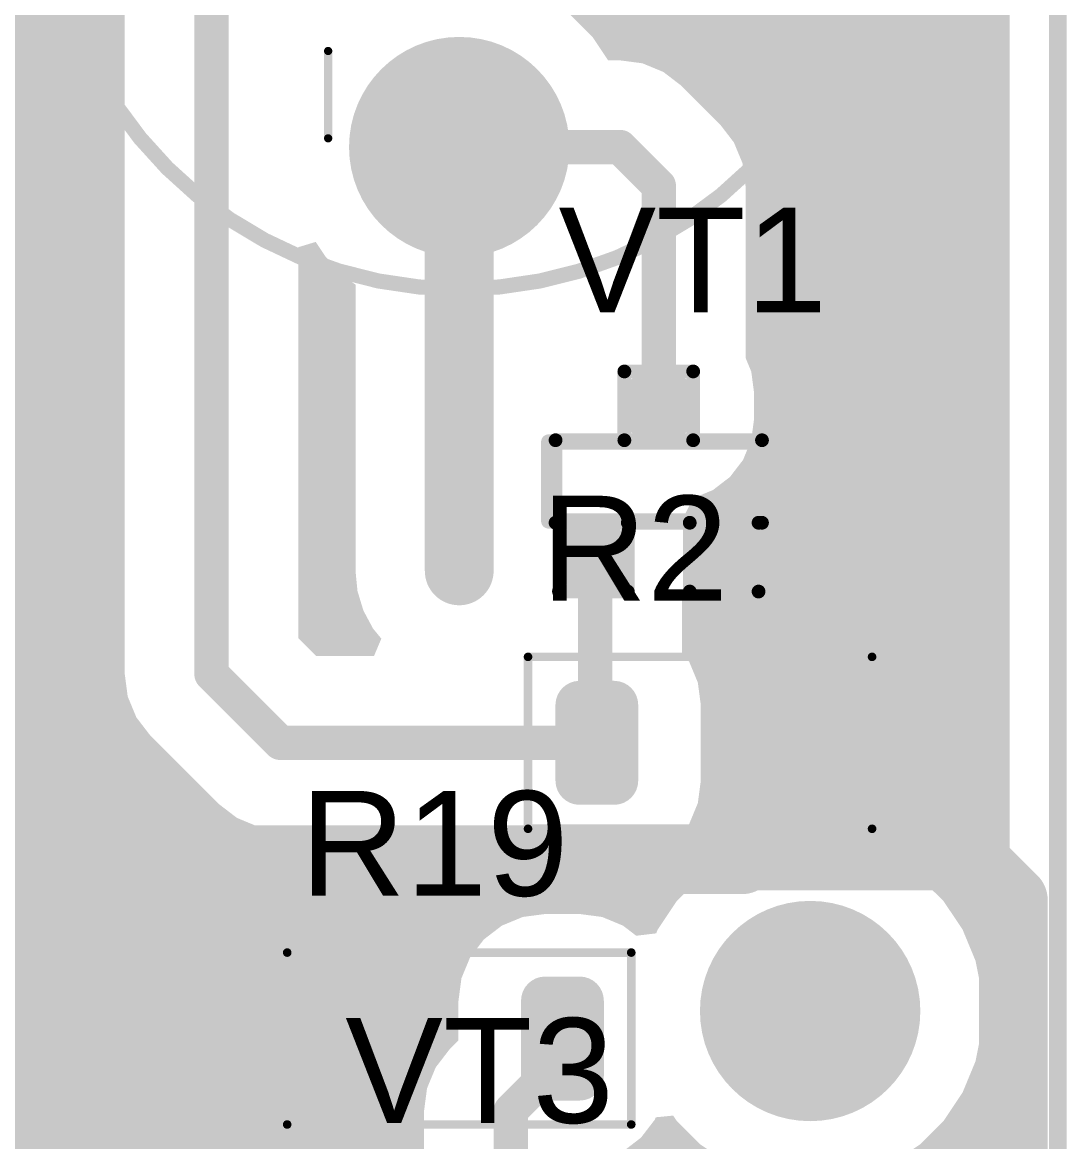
# Model space of a CAD drawing. Header units: inches. Extents: x 82 to 121, y 21 to 151.
# Drawn here: x 106.05 to 121.23, y 120.3 to 136.58 of the extents above; entities that cross this region are included whole.
import ezdxf

# ---------------------------------------------------------------- set-up
doc = ezdxf.new("R2010")
doc.units = ezdxf.units.IN
for name, color, linetype in [('Bottom Layer', 5, 'Continuous'), ('Bottom Overlay', 54, 'Continuous'), ('Bottom Solder', 6, 'Continuous'), ('Mechanical 1', 6, 'Continuous'), ('Mechanical 13', 56, 'Continuous'), ('Mechanical 15', 56, 'Continuous'), ('Multi-Layer', 9, 'Continuous'), ('Pad Holes', 156, 'Continuous'), ('Top Layer', 1, 'Continuous'), ('Top Overlay', 2, 'Continuous'), ('Top Paste', 8, 'Continuous'), ('Top Solder', 216, 'Continuous')]:
    doc.layers.add(name, color=color, linetype=linetype)
doc.styles.add('Arial', font='', dxfattribs={"height": 0.2})
doc.styles.get('Arial').set_extended_font_data('Arial')

# ---------------------------------------------------------------- blocks, each defined once
blk = doc.blocks.new('R1206_8')
at = {"layer": 'Top Layer'}
h = blk.add_hatch(color=1, dxfattribs=at)
edge = h.paths.add_edge_path()
edge.add_arc((-1.75000031, 0.55000017), 0.2499995, 90, 180)
edge.add_line((-1.99999981, 0.55000017), (-1.99999981, -0.55000017))
edge.add_arc((-1.75000031, -0.55000017), 0.2499995, 180, 270)
edge.add_line((-1.75000031, -0.7999996699999999), (-1.24999877, -0.7999996699999999))
edge.add_arc((-1.24999877, -0.55000017), 0.2499995, 270, 360)
edge.add_line((-0.9999992699999999, -0.55000017), (-0.9999992699999999, 0.55000017))
edge.add_arc((-1.24999877, 0.55000017), 0.2499995, 0, 90)
edge.add_line((-1.24999877, 0.7999996699999999), (-1.75000031, 0.7999996699999999))
h = blk.add_hatch(color=1, dxfattribs=at)
edge = h.paths.add_edge_path()
edge.add_arc((1.24999877, 0.55000017), 0.2499995, 90, 180)
edge.add_line((0.9999992699999999, 0.55000017), (0.9999992699999999, -0.55000017))
edge.add_arc((1.24999877, -0.55000017), 0.2499995, 180, 270)
edge.add_line((1.24999877, -0.7999996699999999), (1.75000031, -0.7999996699999999))
edge.add_arc((1.75000031, -0.55000017), 0.2499995, 270, 360)
edge.add_line((1.99999981, -0.55000017), (1.99999981, 0.55000017))
edge.add_arc((1.75000031, 0.55000017), 0.2499995, 0, 90)
edge.add_line((1.75000031, 0.7999996699999999), (1.24999877, 0.7999996699999999))
at = {"layer": 'Top Paste'}
h = blk.add_hatch(color=8, dxfattribs=at)
edge = h.paths.add_edge_path()
edge.add_arc((-1.75000031, 0.55000017), 0.2499995, 90, 180)
edge.add_line((-1.99999981, 0.55000017), (-1.99999981, -0.55000017))
edge.add_arc((-1.75000031, -0.55000017), 0.2499995, 180, 270)
edge.add_line((-1.75000031, -0.7999996699999999), (-1.24999877, -0.7999996699999999))
edge.add_arc((-1.24999877, -0.55000017), 0.2499995, 270, 360)
edge.add_line((-0.9999992699999999, -0.55000017), (-0.9999992699999999, 0.55000017))
edge.add_arc((-1.24999877, 0.55000017), 0.2499995, 0, 90)
edge.add_line((-1.24999877, 0.7999996699999999), (-1.75000031, 0.7999996699999999))
h = blk.add_hatch(color=8, dxfattribs=at)
edge = h.paths.add_edge_path()
edge.add_arc((1.24999877, 0.55000017), 0.2499995, 90, 180)
edge.add_line((0.9999992699999999, 0.55000017), (0.9999992699999999, -0.55000017))
edge.add_arc((1.24999877, -0.55000017), 0.2499995, 180, 270)
edge.add_line((1.24999877, -0.7999996699999999), (1.75000031, -0.7999996699999999))
edge.add_arc((1.75000031, -0.55000017), 0.2499995, 270, 360)
edge.add_line((1.99999981, -0.55000017), (1.99999981, 0.55000017))
edge.add_arc((1.75000031, 0.55000017), 0.2499995, 0, 90)
edge.add_line((1.75000031, 0.7999996699999999), (1.24999877, 0.7999996699999999))
at = {"layer": 'Top Solder'}
h = blk.add_hatch(color=216, dxfattribs=at)
edge = h.paths.add_edge_path()
edge.add_arc((-1.75000031, 0.5500001699999999), 0.3515995000000001, 90, 180)
edge.add_line((-2.10159981, 0.55000017), (-2.10159981, -0.5500001699999998))
edge.add_arc((-1.75000031, -0.5500001699999999), 0.3515995000000001, 180, 270)
edge.add_line((-1.75000031, -0.90159967), (-1.24999877, -0.90159967))
edge.add_arc((-1.24999877, -0.5500001699999999), 0.3515995000000001, 270, 360)
edge.add_line((-0.89839927, -0.55000017), (-0.89839927, 0.55000017))
edge.add_arc((-1.24999877, 0.5500001699999999), 0.3515995000000001, 1.809191811401049e-14, 90.00000000000001)
edge.add_line((-1.24999877, 0.90159967), (-1.75000031, 0.90159967))
h = blk.add_hatch(color=216, dxfattribs=at)
edge = h.paths.add_edge_path()
edge.add_arc((1.24999877, 0.5500001699999999), 0.3515995000000001, 90, 180)
edge.add_line((0.89839927, 0.55000017), (0.89839927, -0.5500001699999998))
edge.add_arc((1.24999877, -0.5500001699999999), 0.3515995000000001, 180, 270)
edge.add_line((1.24999877, -0.90159967), (1.75000031, -0.90159967))
edge.add_arc((1.75000031, -0.5500001699999999), 0.3515995000000001, 270, 360)
edge.add_line((2.10159981, -0.55000017), (2.10159981, 0.55000017))
edge.add_arc((1.75000031, 0.5500001699999999), 0.3515995000000001, 1.809191811401049e-14, 90.00000000000001)
edge.add_line((1.75000031, 0.90159967), (1.24999877, 0.90159967))
at = {"layer": 'Top Overlay'}
for points in [[(-2.50000008, 1.25000004, 0.12500102, 0.12500102, 0), (-2.50000008, -1.25000004, 0.12500102, 0.12500102, 0)], [(2.50000008, 1.25000004, 0.12500102, 0.12500102, 0), (-2.50000008, 1.25000004, 0.12500102, 0.12500102, 0)], [(2.50000008, 1.25000004, 0.12500102, 0.12500102, 0), (2.50000008, -1.25000004, 0.12500102, 0.12500102, 0)], [(2.50000008, -1.25000004, 0.12500102, 0.12500102, 0), (-2.50000008, -1.25000004, 0.12500102, 0.12500102, 0)]]:
    blk.add_lwpolyline(points, format="xyseb", dxfattribs=at)
for points in [[(-2.5312497, 1.25000004, 0.06249923999999999, 0.06249923999999999, 1), (-2.46875046, 1.25000004, 0.06249923999999999, 0.06249923999999999, 1)], [(-2.5312497, 1.25000004, 0.06249923999999999, 0.06249923999999999, 1), (-2.46875046, 1.25000004, 0.06249923999999999, 0.06249923999999999, 1)], [(2.46875046, 1.25000004, 0.06249923999999999, 0.06249923999999999, 1), (2.5312497, 1.25000004, 0.06249923999999999, 0.06249923999999999, 1)], [(2.46875046, 1.25000004, 0.06249923999999999, 0.06249923999999999, 1), (2.5312497, 1.25000004, 0.06249923999999999, 0.06249923999999999, 1)], [(-2.5312497, -1.25000004, 0.06249923999999999, 0.06249923999999999, 1), (-2.46875046, -1.25000004, 0.06249923999999999, 0.06249923999999999, 1)], [(-2.5312497, -1.25000004, 0.06249923999999999, 0.06249923999999999, 1), (-2.46875046, -1.25000004, 0.06249923999999999, 0.06249923999999999, 1)], [(2.46875046, -1.25000004, 0.06249923999999999, 0.06249923999999999, 1), (2.5312497, -1.25000004, 0.06249923999999999, 0.06249923999999999, 1)], [(2.46875046, -1.25000004, 0.06249923999999999, 0.06249923999999999, 1), (2.5312497, -1.25000004, 0.06249923999999999, 0.06249923999999999, 1)]]:
    blk.add_lwpolyline(points, format="xyseb", close=True, dxfattribs=at)
blk = doc.blocks.new('B______TMB12AXX_B_19')
at = {"layer": 'Bottom Layer'}
h = blk.add_hatch(color=5, dxfattribs=at)
edge = h.paths.add_edge_path()
edge.add_arc((-4.064, 0), 1.49999954, 0, 360)
h = blk.add_hatch(color=5, dxfattribs=at)
edge = h.paths.add_edge_path()
edge.add_arc((3.937, 0), 1.49999954, 0, 360)
at = {"layer": 'Bottom Solder'}
h = blk.add_hatch(color=6, dxfattribs=at)
edge = h.paths.add_edge_path()
edge.add_arc((-4.064, 0), 1.60159954, 0, 360)
h = blk.add_hatch(color=6, dxfattribs=at)
edge = h.paths.add_edge_path()
edge.add_arc((3.937, 0), 1.60159954, 0, 360)
at = {"layer": 'Multi-Layer'}
h = blk.add_hatch(color=9, dxfattribs=at)
edge = h.paths.add_edge_path()
edge.add_arc((-4.064, 0), 1.49999954, 0, 360)
h = blk.add_hatch(color=9, dxfattribs=at)
edge = h.paths.add_edge_path()
edge.add_arc((3.937, 0), 1.49999954, 0, 360)
at = {"layer": 'Pad Holes'}
h = blk.add_hatch(color=7, dxfattribs=at)
edge = h.paths.add_edge_path()
edge.add_arc((-4.064, 0), 0.3999992, 0, 360)
h = blk.add_hatch(color=7, dxfattribs=at)
edge = h.paths.add_edge_path()
edge.add_arc((3.937, 0), 0.3999992, 0, 360)
at = {"layer": 'Top Layer'}
h = blk.add_hatch(color=1, dxfattribs=at)
edge = h.paths.add_edge_path()
edge.add_arc((-4.064, 0), 1.49999954, 0, 360)
h = blk.add_hatch(color=1, dxfattribs=at)
edge = h.paths.add_edge_path()
edge.add_arc((3.937, 0), 1.49999954, 0, 360)
at = {"layer": 'Top Solder'}
h = blk.add_hatch(color=216, dxfattribs=at)
edge = h.paths.add_edge_path()
edge.add_arc((-4.064, 0), 1.60159954, 0, 360)
h = blk.add_hatch(color=216, dxfattribs=at)
edge = h.paths.add_edge_path()
edge.add_arc((3.937, 0), 1.60159954, 0, 360)
at = {"layer": 'Bottom Overlay'}
for points in [[(6.000000699999999, 0, 0.21999956, 0.21999956, 1), (-6.000000699999999, 0, 0.21999956, 0.21999956, 1)], [(-6.05499932, 0, 0.10999978, 0.10999978, 1), (-5.945002079999999, 0, 0.10999978, 0.10999978, 1)], [(5.945002079999999, 0, 0.10999978, 0.10999978, 1), (6.05499932, 0, 0.10999978, 0.10999978, 1)], [(-3.20499994, -1.27, 0.05999988, 0.05999988, 1), (-3.14500006, -1.27, 0.05999988, 0.05999988, 1)], [(-3.83999994, -1.905, 0.05999988, 0.05999988, 1), (-3.78000006, -1.905, 0.05999988, 0.05999988, 1)], [(-2.56999994, -1.905, 0.05999988, 0.05999988, 1), (-2.51000006, -1.905, 0.05999988, 0.05999988, 1)], [(2.51000006, -1.905, 0.05999988, 0.05999988, 1), (2.56999994, -1.905, 0.05999988, 0.05999988, 1)], [(3.78000006, -1.905, 0.05999988, 0.05999988, 1), (3.83999994, -1.905, 0.05999988, 0.05999988, 1)], [(-3.20499994, -2.54, 0.05999988, 0.05999988, 1), (-3.14500006, -2.54, 0.05999988, 0.05999988, 1)]]:
    blk.add_lwpolyline(points, format="xyseb", close=True, dxfattribs=at)
for points in [[(-3.175, -2.54, 0.11999976, 0.11999976, 0), (-3.175, -1.27, 0.11999976, 0.11999976, 0)], [(-2.54, -1.905, 0.11999976, 0.11999976, 0), (-3.81, -1.905, 0.11999976, 0.11999976, 0)], [(3.81, -1.905, 0.11999976, 0.11999976, 0), (2.54, -1.905, 0.11999976, 0.11999976, 0)]]:
    blk.add_lwpolyline(points, format="xyseb", dxfattribs=at)
blk = doc.blocks.new('SOT_23_23')
at = {"layer": 'Top Layer'}
h = blk.add_hatch(color=1, dxfattribs=at)
edge = h.paths.add_edge_path()
edge.add_arc((-0.18750026, 0.9125000799999999), 0.1875002599999999, 180, 270)
edge.add_line((-0.18750026, 0.72499982), (0.18750026, 0.72499982))
edge.add_arc((0.18750026, 0.9125000799999999), 0.18750026, 270, 360)
edge.add_line((0.37500052, 0.9125000799999999), (0.37500052, 1.2875006))
edge.add_arc((0.18750026, 1.2875006), 0.1875002599999999, 0, 90)
edge.add_line((0.18750026, 1.47500086), (-0.1875002599999999, 1.47500086))
edge.add_arc((-0.18750026, 1.2875006), 0.18750026, 89.99999999999999, 180)
edge.add_line((-0.37500052, 1.2875006), (-0.37500052, 0.9125000799999999))
h = blk.add_hatch(color=1, dxfattribs=at)
edge = h.paths.add_edge_path()
edge.add_arc((-1.1375009, -1.2875006), 0.1875002599999999, 180, 270)
edge.add_line((-1.1375009, -1.47500086), (-0.76250038, -1.47500086))
edge.add_arc((-0.76250038, -1.2875006), 0.1875002599999999, 270, 360)
edge.add_line((-0.57500012, -1.2875006), (-0.57500012, -0.9125000799999999))
edge.add_arc((-0.76250038, -0.9125000799999999), 0.1875002599999999, 0, 90)
edge.add_line((-0.76250038, -0.72499982), (-1.1375009, -0.72499982))
edge.add_arc((-1.1375009, -0.9125000799999999), 0.1875002599999999, 90, 180)
edge.add_line((-1.32500116, -0.9125000799999999), (-1.32500116, -1.2875006))
h = blk.add_hatch(color=1, dxfattribs=at)
edge = h.paths.add_edge_path()
edge.add_arc((0.76250038, -1.2875006), 0.1875002599999999, 180, 270)
edge.add_line((0.76250038, -1.47500086), (1.1375009, -1.47500086))
edge.add_arc((1.1375009, -1.2875006), 0.1875002599999999, 270, 360)
edge.add_line((1.32500116, -1.2875006), (1.32500116, -0.9125000799999999))
edge.add_arc((1.1375009, -0.9125000799999999), 0.1875002599999999, 0, 90)
edge.add_line((1.1375009, -0.72499982), (0.76250038, -0.72499982))
edge.add_arc((0.76250038, -0.9125000799999999), 0.1875002599999999, 90, 180)
edge.add_line((0.57500012, -0.9125000799999999), (0.57500012, -1.2875006))
at = {"layer": 'Top Paste'}
h = blk.add_hatch(color=8, dxfattribs=at)
edge = h.paths.add_edge_path()
edge.add_arc((-0.18750026, 0.9125000799999999), 0.1875002599999999, 180, 270)
edge.add_line((-0.18750026, 0.72499982), (0.18750026, 0.72499982))
edge.add_arc((0.18750026, 0.9125000799999999), 0.18750026, 270, 360)
edge.add_line((0.37500052, 0.9125000799999999), (0.37500052, 1.2875006))
edge.add_arc((0.18750026, 1.2875006), 0.1875002599999999, 0, 90)
edge.add_line((0.18750026, 1.47500086), (-0.1875002599999999, 1.47500086))
edge.add_arc((-0.18750026, 1.2875006), 0.18750026, 89.99999999999999, 180)
edge.add_line((-0.37500052, 1.2875006), (-0.37500052, 0.9125000799999999))
h = blk.add_hatch(color=8, dxfattribs=at)
edge = h.paths.add_edge_path()
edge.add_arc((-1.1375009, -1.2875006), 0.1875002599999999, 180, 270)
edge.add_line((-1.1375009, -1.47500086), (-0.76250038, -1.47500086))
edge.add_arc((-0.76250038, -1.2875006), 0.1875002599999999, 270, 360)
edge.add_line((-0.57500012, -1.2875006), (-0.57500012, -0.9125000799999999))
edge.add_arc((-0.76250038, -0.9125000799999999), 0.1875002599999999, 0, 90)
edge.add_line((-0.76250038, -0.72499982), (-1.1375009, -0.72499982))
edge.add_arc((-1.1375009, -0.9125000799999999), 0.1875002599999999, 90, 180)
edge.add_line((-1.32500116, -0.9125000799999999), (-1.32500116, -1.2875006))
h = blk.add_hatch(color=8, dxfattribs=at)
edge = h.paths.add_edge_path()
edge.add_arc((0.76250038, -1.2875006), 0.1875002599999999, 180, 270)
edge.add_line((0.76250038, -1.47500086), (1.1375009, -1.47500086))
edge.add_arc((1.1375009, -1.2875006), 0.1875002599999999, 270, 360)
edge.add_line((1.32500116, -1.2875006), (1.32500116, -0.9125000799999999))
edge.add_arc((1.1375009, -0.9125000799999999), 0.1875002599999999, 0, 90)
edge.add_line((1.1375009, -0.72499982), (0.76250038, -0.72499982))
edge.add_arc((0.76250038, -0.9125000799999999), 0.1875002599999999, 90, 180)
edge.add_line((0.57500012, -0.9125000799999999), (0.57500012, -1.2875006))
at = {"layer": 'Top Solder'}
h = blk.add_hatch(color=216, dxfattribs=at)
edge = h.paths.add_edge_path()
edge.add_arc((-0.1875002599999999, 0.9125000799999999), 0.2891002600000001, 180, 270)
edge.add_line((-0.18750026, 0.6233998199999999), (0.1875002599999998, 0.6233998199999999))
edge.add_arc((0.1875002599999999, 0.9125000799999999), 0.2891002600000001, 270, 360)
edge.add_line((0.47660052, 0.9125000799999999), (0.47660052, 1.2875006))
edge.add_arc((0.1875002599999999, 1.2875006), 0.2891002600000001, 0, 90)
edge.add_line((0.18750026, 1.57660086), (-0.18750026, 1.57660086))
edge.add_arc((-0.1875002599999999, 1.2875006), 0.2891002600000001, 90.00000000000001, 180)
edge.add_line((-0.47660052, 1.2875006), (-0.47660052, 0.9125000799999999))
h = blk.add_hatch(color=216, dxfattribs=at)
edge = h.paths.add_edge_path()
edge.add_arc((-1.1375009, -1.2875006), 0.2891002600000001, 180, 270)
edge.add_line((-1.1375009, -1.57660086), (-0.76250038, -1.57660086))
edge.add_arc((-0.76250038, -1.2875006), 0.2891002600000001, 270, 360)
edge.add_line((-0.47340012, -1.2875006), (-0.47340012, -0.9125000799999999))
edge.add_arc((-0.76250038, -0.9125000799999999), 0.2891002600000001, 0, 90)
edge.add_line((-0.76250038, -0.6233998199999999), (-1.1375009, -0.6233998199999999))
edge.add_arc((-1.1375009, -0.9125000799999999), 0.2891002600000001, 90, 180)
edge.add_line((-1.42660116, -0.9125000799999999), (-1.42660116, -1.2875006))
h = blk.add_hatch(color=216, dxfattribs=at)
edge = h.paths.add_edge_path()
edge.add_arc((0.76250038, -1.2875006), 0.2891002600000001, 180, 270)
edge.add_line((0.76250038, -1.57660086), (1.1375009, -1.57660086))
edge.add_arc((1.1375009, -1.2875006), 0.2891002600000001, 270, 360)
edge.add_line((1.42660116, -1.2875006), (1.42660116, -0.9125000799999999))
edge.add_arc((1.1375009, -0.9125000799999999), 0.2891002600000001, 0, 90)
edge.add_line((1.1375009, -0.6233998199999999), (0.76250038, -0.6233998199999999))
edge.add_arc((0.76250038, -0.9125000799999999), 0.2891002600000001, 90, 180)
edge.add_line((0.47340012, -0.9125000799999999), (0.47340012, -1.2875006))
at = {"layer": 'Mechanical 13'}
for points in [[(-0.499999, 0.5999987999999999, 0.1999996, 0.1999996, 0), (-0.499999, 1.59999934, 0.1999996, 0.1999996, 0)], [(-0.499999, 1.59999934, 0.1999996, 0.1999996, 0), (0.499999, 1.59999934, 0.1999996, 0.1999996, 0)], [(0.499999, 0.5999987999999999, 0.1999996, 0.1999996, 0), (0.499999, 1.59999934, 0.1999996, 0.1999996, 0)], [(-1.49999954, -0.6000013399999999, 0.1999996, 0.1999996, 0), (-1.49999954, 0.5999987999999999, 0.1999996, 0.1999996, 0)], [(-1.49999954, 0.5999987999999999, 0.1999996, 0.1999996, 0), (1.49999954, 0.5999987999999999, 0.1999996, 0.1999996, 0)], [(1.49999954, -0.5999987999999999, 0.1999996, 0.1999996, 0), (1.49999954, 0.5999987999999999, 0.1999996, 0.1999996, 0)], [(-1.49999954, -0.5999987999999999, 0.1999996, 0.1999996, 0), (1.49999954, -0.5999987999999999, 0.1999996, 0.1999996, 0)], [(-1.44999964, -1.5999968, 0.1999996, 0.1999996, 0), (-1.44999964, -0.5999987999999999, 0.1999996, 0.1999996, 0)], [(-0.4499991, -1.5999968, 0.1999996, 0.1999996, 0), (-0.4499991, -0.5999987999999999, 0.1999996, 0.1999996, 0)], [(0.4499991, -1.5999968, 0.1999996, 0.1999996, 0), (0.4499991, -0.5999987999999999, 0.1999996, 0.1999996, 0)], [(1.44999964, -1.5999968, 0.1999996, 0.1999996, 0), (1.44999964, -0.5999987999999999, 0.1999996, 0.1999996, 0)], [(-1.44999964, -1.5999968, 0.1999996, 0.1999996, 0), (-0.4499991, -1.5999968, 0.1999996, 0.1999996, 0)], [(0.4499991, -1.5999968, 0.1999996, 0.1999996, 0), (1.44999964, -1.5999968, 0.1999996, 0.1999996, 0)]]:
    blk.add_lwpolyline(points, format="xyseb", dxfattribs=at)
for points in [[(-0.5499989, 1.59999934, 0.0999998, 0.0999998, 1), (-0.4499991, 1.59999934, 0.0999998, 0.0999998, 1)], [(-0.5499989, 1.59999934, 0.0999998, 0.0999998, 1), (-0.4499991, 1.59999934, 0.0999998, 0.0999998, 1)], [(0.4499991, 1.59999934, 0.0999998, 0.0999998, 1), (0.5499989, 1.59999934, 0.0999998, 0.0999998, 1)], [(0.4499991, 1.59999934, 0.0999998, 0.0999998, 1), (0.5499989, 1.59999934, 0.0999998, 0.0999998, 1)], [(-1.54999944, 0.5999987999999999, 0.0999998, 0.0999998, 1), (-1.44999964, 0.5999987999999999, 0.0999998, 0.0999998, 1)], [(-1.54999944, 0.5999987999999999, 0.0999998, 0.0999998, 1), (-1.44999964, 0.5999987999999999, 0.0999998, 0.0999998, 1)], [(-0.5499989, 0.5999987999999999, 0.0999998, 0.0999998, 1), (-0.4499991, 0.5999987999999999, 0.0999998, 0.0999998, 1)], [(0.4499991, 0.5999987999999999, 0.0999998, 0.0999998, 1), (0.5499989, 0.5999987999999999, 0.0999998, 0.0999998, 1)], [(1.44999964, 0.5999987999999999, 0.0999998, 0.0999998, 1), (1.54999944, 0.5999987999999999, 0.0999998, 0.0999998, 1)], [(1.44999964, 0.5999987999999999, 0.0999998, 0.0999998, 1), (1.54999944, 0.5999987999999999, 0.0999998, 0.0999998, 1)], [(-1.54999944, -0.5999987999999999, 0.0999998, 0.0999998, 1), (-1.44999964, -0.5999987999999999, 0.0999998, 0.0999998, 1)], [(-1.54999944, -0.6000013399999999, 0.0999998, 0.0999998, 1), (-1.44999964, -0.6000013399999999, 0.0999998, 0.0999998, 1)], [(-1.49999954, -0.5999987999999999, 0.0999998, 0.0999998, 1), (-1.39999974, -0.5999987999999999, 0.0999998, 0.0999998, 1)], [(-0.499999, -0.5999987999999999, 0.0999998, 0.0999998, 1), (-0.3999992, -0.5999987999999999, 0.0999998, 0.0999998, 1)], [(0.3999992, -0.5999987999999999, 0.0999998, 0.0999998, 1), (0.499999, -0.5999987999999999, 0.0999998, 0.0999998, 1)], [(1.39999974, -0.5999987999999999, 0.0999998, 0.0999998, 1), (1.49999954, -0.5999987999999999, 0.0999998, 0.0999998, 1)], [(1.44999964, -0.5999987999999999, 0.0999998, 0.0999998, 1), (1.54999944, -0.5999987999999999, 0.0999998, 0.0999998, 1)], [(1.44999964, -0.5999987999999999, 0.0999998, 0.0999998, 1), (1.54999944, -0.5999987999999999, 0.0999998, 0.0999998, 1)], [(-1.49999954, -1.5999968, 0.0999998, 0.0999998, 1), (-1.39999974, -1.5999968, 0.0999998, 0.0999998, 1)], [(-1.49999954, -1.5999968, 0.0999998, 0.0999998, 1), (-1.39999974, -1.5999968, 0.0999998, 0.0999998, 1)], [(-0.499999, -1.5999968, 0.0999998, 0.0999998, 1), (-0.3999992, -1.5999968, 0.0999998, 0.0999998, 1)], [(-0.499999, -1.5999968, 0.0999998, 0.0999998, 1), (-0.3999992, -1.5999968, 0.0999998, 0.0999998, 1)], [(0.3999992, -1.5999968, 0.0999998, 0.0999998, 1), (0.499999, -1.5999968, 0.0999998, 0.0999998, 1)], [(0.3999992, -1.5999968, 0.0999998, 0.0999998, 1), (0.499999, -1.5999968, 0.0999998, 0.0999998, 1)], [(1.39999974, -1.5999968, 0.0999998, 0.0999998, 1), (1.49999954, -1.5999968, 0.0999998, 0.0999998, 1)], [(1.39999974, -1.5999968, 0.0999998, 0.0999998, 1), (1.49999954, -1.5999968, 0.0999998, 0.0999998, 1)]]:
    blk.add_lwpolyline(points, format="xyseb", close=True, dxfattribs=at)
at = {"layer": 'Top Overlay'}
for points in [[(-1.59999934, -0.57500012, 0.21999956, 0.21999956, 0), (-1.59999934, 0.57500012, 0.21999956, 0.21999956, 0)], [(-1.59999934, 0.57500012, 0.21999956, 0.21999956, 0), (1.59999934, 0.57500012, 0.21999956, 0.21999956, 0)], [(1.59999934, -0.57500012, 0.21999956, 0.21999956, 0), (1.59999934, 0.57500012, 0.21999956, 0.21999956, 0)], [(-1.59999934, -0.57500012, 0.21999956, 0.21999956, 0), (1.59999934, -0.57500012, 0.21999956, 0.21999956, 0)]]:
    blk.add_lwpolyline(points, format="xyseb", dxfattribs=at)
for points in [[(-1.65499796, 0.57500012, 0.10999978, 0.10999978, 1), (-1.54500072, 0.57500012, 0.10999978, 0.10999978, 1)], [(-1.65499796, 0.57500012, 0.10999978, 0.10999978, 1), (-1.54500072, 0.57500012, 0.10999978, 0.10999978, 1)], [(1.54500072, 0.57500012, 0.10999978, 0.10999978, 1), (1.65499796, 0.57500012, 0.10999978, 0.10999978, 1)], [(1.54500072, 0.57500012, 0.10999978, 0.10999978, 1), (1.65499796, 0.57500012, 0.10999978, 0.10999978, 1)], [(-1.65499796, -0.57500012, 0.10999978, 0.10999978, 1), (-1.54500072, -0.57500012, 0.10999978, 0.10999978, 1)], [(-1.65499796, -0.57500012, 0.10999978, 0.10999978, 1), (-1.54500072, -0.57500012, 0.10999978, 0.10999978, 1)], [(1.54500072, -0.57500012, 0.10999978, 0.10999978, 1), (1.65499796, -0.57500012, 0.10999978, 0.10999978, 1)], [(1.54500072, -0.57500012, 0.10999978, 0.10999978, 1), (1.65499796, -0.57500012, 0.10999978, 0.10999978, 1)]]:
    blk.add_lwpolyline(points, format="xyseb", close=True, dxfattribs=at)
blk = doc.blocks.new('R1206_30')
at = {"layer": 'Top Layer'}
h = blk.add_hatch(color=1, dxfattribs=at)
edge = h.paths.add_edge_path()
edge.add_arc((-1.75000031, 0.55000017), 0.2499995, 90, 180)
edge.add_line((-1.99999981, 0.55000017), (-1.99999981, -0.55000017))
edge.add_arc((-1.75000031, -0.55000017), 0.2499995, 180, 270)
edge.add_line((-1.75000031, -0.7999996699999999), (-1.24999877, -0.7999996699999999))
edge.add_arc((-1.24999877, -0.55000017), 0.2499995, 270, 360)
edge.add_line((-0.9999992699999999, -0.55000017), (-0.9999992699999999, 0.55000017))
edge.add_arc((-1.24999877, 0.55000017), 0.2499995, 0, 90)
edge.add_line((-1.24999877, 0.7999996699999999), (-1.75000031, 0.7999996699999999))
h = blk.add_hatch(color=1, dxfattribs=at)
edge = h.paths.add_edge_path()
edge.add_arc((1.24999877, 0.55000017), 0.2499995, 90, 180)
edge.add_line((0.9999992699999999, 0.55000017), (0.9999992699999999, -0.55000017))
edge.add_arc((1.24999877, -0.55000017), 0.2499995, 180, 270)
edge.add_line((1.24999877, -0.7999996699999999), (1.75000031, -0.7999996699999999))
edge.add_arc((1.75000031, -0.55000017), 0.2499995, 270, 360)
edge.add_line((1.99999981, -0.55000017), (1.99999981, 0.55000017))
edge.add_arc((1.75000031, 0.55000017), 0.2499995, 0, 90)
edge.add_line((1.75000031, 0.7999996699999999), (1.24999877, 0.7999996699999999))
at = {"layer": 'Top Paste'}
h = blk.add_hatch(color=8, dxfattribs=at)
edge = h.paths.add_edge_path()
edge.add_arc((-1.75000031, 0.55000017), 0.2499995, 90, 180)
edge.add_line((-1.99999981, 0.55000017), (-1.99999981, -0.55000017))
edge.add_arc((-1.75000031, -0.55000017), 0.2499995, 180, 270)
edge.add_line((-1.75000031, -0.7999996699999999), (-1.24999877, -0.7999996699999999))
edge.add_arc((-1.24999877, -0.55000017), 0.2499995, 270, 360)
edge.add_line((-0.9999992699999999, -0.55000017), (-0.9999992699999999, 0.55000017))
edge.add_arc((-1.24999877, 0.55000017), 0.2499995, 0, 90)
edge.add_line((-1.24999877, 0.7999996699999999), (-1.75000031, 0.7999996699999999))
h = blk.add_hatch(color=8, dxfattribs=at)
edge = h.paths.add_edge_path()
edge.add_arc((1.24999877, 0.55000017), 0.2499995, 90, 180)
edge.add_line((0.9999992699999999, 0.55000017), (0.9999992699999999, -0.55000017))
edge.add_arc((1.24999877, -0.55000017), 0.2499995, 180, 270)
edge.add_line((1.24999877, -0.7999996699999999), (1.75000031, -0.7999996699999999))
edge.add_arc((1.75000031, -0.55000017), 0.2499995, 270, 360)
edge.add_line((1.99999981, -0.55000017), (1.99999981, 0.55000017))
edge.add_arc((1.75000031, 0.55000017), 0.2499995, 0, 90)
edge.add_line((1.75000031, 0.7999996699999999), (1.24999877, 0.7999996699999999))
at = {"layer": 'Top Solder'}
h = blk.add_hatch(color=216, dxfattribs=at)
edge = h.paths.add_edge_path()
edge.add_arc((-1.75000031, 0.5500001699999999), 0.3515995000000001, 90, 180)
edge.add_line((-2.10159981, 0.55000017), (-2.10159981, -0.5500001699999998))
edge.add_arc((-1.75000031, -0.5500001699999999), 0.3515995000000001, 180, 270)
edge.add_line((-1.75000031, -0.90159967), (-1.24999877, -0.90159967))
edge.add_arc((-1.24999877, -0.5500001699999999), 0.3515995000000001, 270, 360)
edge.add_line((-0.89839927, -0.55000017), (-0.89839927, 0.55000017))
edge.add_arc((-1.24999877, 0.5500001699999999), 0.3515995000000001, 1.809191811401049e-14, 90.00000000000001)
edge.add_line((-1.24999877, 0.90159967), (-1.75000031, 0.90159967))
h = blk.add_hatch(color=216, dxfattribs=at)
edge = h.paths.add_edge_path()
edge.add_arc((1.24999877, 0.5500001699999999), 0.3515995000000001, 90, 180)
edge.add_line((0.89839927, 0.55000017), (0.89839927, -0.5500001699999998))
edge.add_arc((1.24999877, -0.5500001699999999), 0.3515995000000001, 180, 270)
edge.add_line((1.24999877, -0.90159967), (1.75000031, -0.90159967))
edge.add_arc((1.75000031, -0.5500001699999999), 0.3515995000000001, 270, 360)
edge.add_line((2.10159981, -0.55000017), (2.10159981, 0.55000017))
edge.add_arc((1.75000031, 0.5500001699999999), 0.3515995000000001, 1.809191811401049e-14, 90.00000000000001)
edge.add_line((1.75000031, 0.90159967), (1.24999877, 0.90159967))
at = {"layer": 'Top Overlay'}
for points in [[(-2.50000008, -1.25000004, 0.12500102, 0.12500102, 0), (-2.50000008, 1.25000004, 0.12500102, 0.12500102, 0)], [(-2.50000008, 1.25000004, 0.12500102, 0.12500102, 0), (2.50000008, 1.25000004, 0.12500102, 0.12500102, 0)], [(2.50000008, -1.25000004, 0.12500102, 0.12500102, 0), (2.50000008, 1.25000004, 0.12500102, 0.12500102, 0)], [(-2.50000008, -1.25000004, 0.12500102, 0.12500102, 0), (2.50000008, -1.25000004, 0.12500102, 0.12500102, 0)]]:
    blk.add_lwpolyline(points, format="xyseb", dxfattribs=at)
for points in [[(-2.5312497, 1.25000004, 0.06249923999999999, 0.06249923999999999, 1), (-2.46875046, 1.25000004, 0.06249923999999999, 0.06249923999999999, 1)], [(-2.5312497, 1.25000004, 0.06249923999999999, 0.06249923999999999, 1), (-2.46875046, 1.25000004, 0.06249923999999999, 0.06249923999999999, 1)], [(2.46875046, 1.25000004, 0.06249923999999999, 0.06249923999999999, 1), (2.5312497, 1.25000004, 0.06249923999999999, 0.06249923999999999, 1)], [(2.46875046, 1.25000004, 0.06249923999999999, 0.06249923999999999, 1), (2.5312497, 1.25000004, 0.06249923999999999, 0.06249923999999999, 1)], [(-2.5312497, -1.25000004, 0.06249923999999999, 0.06249923999999999, 1), (-2.46875046, -1.25000004, 0.06249923999999999, 0.06249923999999999, 1)], [(-2.5312497, -1.25000004, 0.06249923999999999, 0.06249923999999999, 1), (-2.46875046, -1.25000004, 0.06249923999999999, 0.06249923999999999, 1)], [(2.46875046, -1.25000004, 0.06249923999999999, 0.06249923999999999, 1), (2.5312497, -1.25000004, 0.06249923999999999, 0.06249923999999999, 1)], [(2.46875046, -1.25000004, 0.06249923999999999, 0.06249923999999999, 1), (2.5312497, -1.25000004, 0.06249923999999999, 0.06249923999999999, 1)]]:
    blk.add_lwpolyline(points, format="xyseb", close=True, dxfattribs=at)

msp = doc.modelspace()

# ---------------------------------------------------------------- hatches: boundary and pattern name
at = {"layer": 'Bottom Layer'}
h = msp.add_hatch(color=5, dxfattribs=at)
edge = h.paths.add_edge_path()
edge.add_arc((117.50000122, 122.19999944), 1.49999954, 0, 360)
at = {"layer": 'Bottom Solder'}
h = msp.add_hatch(color=6, dxfattribs=at)
edge = h.paths.add_edge_path()
edge.add_arc((117.50000122, 122.19999944), 1.60159954, 0, 360)
at = {"layer": 'Multi-Layer'}
h = msp.add_hatch(color=9, dxfattribs=at)
edge = h.paths.add_edge_path()
edge.add_arc((117.50000122, 122.19999944), 1.49999954, 0, 360)
at = {"layer": 'Pad Holes'}
h = msp.add_hatch(color=7, dxfattribs=at)
edge = h.paths.add_edge_path()
edge.add_arc((117.50000122, 122.19999944), 1.00000054, 0, 360)
at = {"layer": 'Top Layer'}
for points in [[(115.24353126, 149.0852111), (115.09607664, 148.72922502), (115.00000114, 148.24622878), (115.00000114, 147.75377358), (115.09607664, 147.27077734), (115.28453194, 146.81580746), (115.5581255, 146.40634422), (115.90634426, 146.05812546), (116.3158075, 145.7845319), (116.77077738, 145.5960766), (117.25377362, 145.5000011), (117.74622882, 145.5000011), (118.22922506, 145.5960766), (118.42801562, 145.67841832), (118.63921154, 145.53730354), (118.63921154, 139.86078708), (109.09289586, 139.86078708), (108.76657952, 139.81782806), (108.46250088, 139.69187454), (108.2013838, 139.49151172), (107.90848878, 139.1986167), (107.70812596, 138.93749962), (107.58217244, 138.63342098), (107.53921342, 138.30710464), (107.53921342, 127.0999998), (107.58217244, 126.77368346), (107.70812596, 126.46960482), (107.90848878, 126.20848774), (108.90848932, 125.2084872), (109.1696064, 125.00812438), (109.47368504, 124.88217086), (109.80000138, 124.83921184), (113.1198144, 124.83921184), (113.25848824, 124.6584883), (113.51960532, 124.45812548), (113.82368396, 124.33217196), (114.1500003, 124.28921294), (114.6499993, 124.28921294), (114.97631564, 124.33217196), (115.28039428, 124.45812548), (115.54151136, 124.6584883), (115.74187418, 124.91960792), (115.8678277, 125.22368402), (115.91078672, 125.55000036), (115.91078672, 126.64999816), (115.8678277, 126.9763145), (115.74187418, 127.2803906), (115.635786, 127.41864788), (115.635786, 128.160907), (115.6944346, 128.3024993), (115.73524732, 128.61249868), (115.73524732, 128.9874992), (115.6944346, 129.29749858), (115.6597509, 129.3812373), (115.79750272, 129.65556492), (116.08637438, 129.77521924), (116.33443586, 129.9655643), (116.52478092, 130.21362578), (116.64443524, 130.50249998), (116.68524796, 130.81249936), (116.68524796, 131.18749988), (116.64443524, 131.49749926), (116.56078796, 131.6994445), (116.56078796, 134.1999983), (116.51782894, 134.52631464), (116.39187542, 134.83039328), (116.1915126, 135.09151036), (115.62851144, 135.65451152), (115.36739436, 135.85487434), (115.06331572, 135.98082786), (114.73699938, 136.02378688), (114.56429208, 136.02378688), (114.34187698, 136.35665642), (113.99365822, 136.70487518), (113.58419498, 136.97846874), (113.32649674, 137.08521224), (113.37701988, 137.33921224), (119.60710394, 137.33921224), (119.93342028, 137.38217126), (120.14599796, 137.47022544), (120.4000005, 137.33875758), (120.4000005, 108.7668894), (120.25454994, 108.69679302), (120.1460005, 108.68696576), (119.92105556, 108.96105716), (119.61651718, 109.21098808), (119.26907058, 109.39670272), (118.89206854, 109.51106368), (118.50000176, 109.5496793), (118.34443438, 109.80250328), (118.3852471, 110.11250012), (118.3852471, 110.48750064), (118.34443438, 110.79750002), (118.30975068, 110.88123874), (118.4475025, 111.15556636), (118.73637416, 111.27522068), (118.98443564, 111.46556574), (119.1747807, 111.71362722), (119.29443502, 112.00250142), (119.33524774, 112.3125008), (119.33524774, 112.62091014), (119.33578622, 112.62499954), (119.33578622, 113.45409364), (119.34151138, 113.45848784), (119.5418742, 113.71960492), (119.66782772, 114.02368356), (119.71078674, 114.3499999), (119.71078674, 115.4499977), (119.66782772, 115.77631404), (119.5418742, 116.08039268), (119.46078724, 116.18606684), (119.46078724, 117.19999928), (119.41782822, 117.52631562), (119.2918747, 117.83039426), (119.09151188, 118.09151134), (118.8303948, 118.29187416), (118.52631616, 118.41782768), (118.19999982, 118.4607867), (117.87368348, 118.41782768), (117.56960484, 118.29187416), (117.52909184, 118.2607871), (114.5538095, 118.2607871), (114.41668252, 118.51478964), (114.49443446, 118.70250072), (114.53524718, 119.0125001), (114.53524718, 119.38750062), (114.49443446, 119.6975), (114.46267176, 119.7741826), (114.47631918, 120.03217294), (114.78039528, 120.15812646), (115.04151236, 120.35848928), (115.24187518, 120.61960636), (115.25640652, 120.65468884), (115.50918478, 120.67958592), (115.5581255, 120.60634248), (115.90634426, 120.25812372), (116.3158075, 119.98453016), (116.77077738, 119.79607486), (117.25377362, 119.69999936), (117.74622882, 119.69999936), (118.22922506, 119.79607486), (118.68419494, 119.98453016), (119.09365818, 120.25812372), (119.44187694, 120.60634248), (119.7154705, 121.01580572), (119.9039258, 121.4707756), (120.0000013, 121.95377184), (120.0000013, 122.44622704), (119.9039258, 122.92922328), (119.7154705, 123.38419316), (119.44187694, 123.7936564), (119.09365818, 124.14187516), (118.68419494, 124.41546872), (118.22922506, 124.60392402), (117.74622882, 124.69999952), (117.25377362, 124.69999952), (116.77077738, 124.60392402), (116.3158075, 124.41546872), (115.90634426, 124.14187516), (115.5581255, 123.7936564), (115.28453194, 123.38419316), (115.2617964, 123.32930376), (114.9724523, 123.29450322), (114.78039528, 123.44187402), (114.47631664, 123.56782754), (114.1500003, 123.61078656), (113.6500013, 123.61078656), (113.32368496, 123.56782754), (113.01960632, 123.44187402), (112.75848924, 123.2415112), (112.55812642, 122.98039412), (112.4321729, 122.67631548), (112.38921388, 122.34999914), (112.38921388, 121.77223804), (112.2584877, 121.64151186), (112.05812488, 121.38039478), (111.93217136, 121.07631614), (111.88921234, 120.7499998), (111.88921234, 119.89944524), (111.80556506, 119.6975), (111.79663442, 119.6296566), (111.42776292, 119.26078764), (109.89289426, 119.26078764), (109.56657792, 119.21782862), (109.35346938, 119.129556), (108.84151714, 119.64151078), (108.58040006, 119.8418736), (108.27632142, 119.96782712), (107.95000508, 120.01078614), (104.81295268, 120.01078614), (104.80350388, 120.02492632), (104.52492938, 120.30350082), (104.19735828, 120.5223777), (103.83338136, 120.67314194), (103.44698386, 120.7499998), (103.0530197, 120.7499998), (102.6666222, 120.67314194), (102.5719818, 120.63394212), (102.36078842, 120.7750569), (102.36078842, 128.07776518), (103.03633952, 128.75331628), (103.0530197, 128.74999904), (103.44698386, 128.74999904), (103.83338136, 128.8268569), (104.19735828, 128.97762114), (104.52492938, 129.19649802), (104.80350388, 129.47507252), (105.02238076, 129.80264362), (105.173145, 130.16662054), (105.25000286, 130.55301804), (105.25000286, 130.9469822), (105.173145, 131.3333797), (105.02238076, 131.69735662), (104.80350388, 132.02492772), (104.52492938, 132.30350222), (104.19735828, 132.5223791), (103.83338136, 132.67314334), (103.44698386, 132.7500012), (103.0530197, 132.7500012), (102.6666222, 132.67314334), (102.30264528, 132.5223791), (101.97507418, 132.30350222), (101.69649968, 132.02492772), (101.4776228, 131.69735662), (101.32685856, 131.3333797), (101.31478848, 131.2726991), (101.06078848, 131.29771556), (101.06078848, 142.20228354), (101.31478848, 142.2273), (101.32685856, 142.1666194), (101.4776228, 141.80264248), (101.69649968, 141.47507138), (101.97507418, 141.19649688), (102.30264528, 140.97762), (102.6666222, 140.82685576), (103.0530197, 140.7499979), (103.44698386, 140.7499979), (103.83338136, 140.82685576), (104.19735828, 140.97762), (104.52492938, 141.19649688), (104.80350388, 141.47507138), (105.02238076, 141.80264248), (105.173145, 142.1666194), (105.25000286, 142.5530169), (105.25000286, 142.94698106), (105.173145, 143.33337856), (105.02238076, 143.69735548), (104.80350388, 144.02492658), (104.52492938, 144.30350108), (104.19735828, 144.52237796), (103.83338136, 144.6731422), (103.44698386, 144.75000006), (103.0530197, 144.75000006), (102.6666222, 144.6731422), (102.30264528, 144.52237796), (101.97507418, 144.30350108), (101.69649968, 144.02492658), (101.4776228, 143.69735548), (101.32685856, 143.33337856), (101.31478848, 143.27269796), (101.06078848, 143.29771442), (101.06078848, 147.84631848), (110.89274494, 147.84631848), (110.89274494, 144.76360684), (110.8063443, 144.70587518), (110.45812554, 144.35765642), (110.18453198, 143.94819318), (109.99607668, 143.4932233), (109.90000118, 143.01022706), (109.90000118, 142.51777186), (109.99607668, 142.03477562), (110.18453198, 141.57980574), (110.45812554, 141.1703425), (110.8063443, 140.82212374), (111.21580754, 140.54853018), (111.67077742, 140.36007488), (112.15377366, 140.26399938), (112.64622886, 140.26399938), (113.1292251, 140.36007488), (113.58419498, 140.54853018), (113.99365822, 140.82212374), (114.34187698, 141.1703425), (114.61547054, 141.57980574), (114.80392584, 142.03477562), (114.90000134, 142.51777186), (114.90000134, 143.01022706), (114.80392584, 143.4932233), (114.61547054, 143.94819318), (114.34187698, 144.35765642), (113.99365822, 144.70587518), (113.90725758, 144.76360684), (113.90725758, 149.1071059), (113.9029345, 149.1510098), (114.07351074, 149.33921364), (115.1076819, 149.33921364)], [(110.45812554, 133.1693425), (110.8063443, 132.82112374), (110.89274494, 132.76339208), (110.89274494, 128.59999934), (110.92170602, 128.30594862), (111.00747674, 128.02319836), (111.14676272, 127.76261214), (111.2680782, 127.61478668), (111.16084702, 127.36078668), (110.32223808, 127.36078668), (110.06078826, 127.6222365), (110.06078826, 133.30681238), (110.31478826, 133.38386074)]]:
    msp.add_hatch(color=1, dxfattribs=at).paths.add_polyline_path(points)
h = msp.add_hatch(color=1, dxfattribs=at)
edge = h.paths.add_edge_path()
edge.add_arc((117.50000122, 122.19999944), 1.49999954, 0, 360)
at = {"layer": 'Top Solder'}
h = msp.add_hatch(color=216, dxfattribs=at)
edge = h.paths.add_edge_path()
edge.add_arc((117.50000122, 122.19999944), 1.60159954, 0, 360)

# ---------------------------------------------------------------- linework, layer by layer
at = {"layer": 'Mechanical 1'}
msp.add_lwpolyline([(121.09999402, 151.00000026, 0.254, 0.254, 0), (121.0999991, 25.9999988, 0.254, 0.254, 0)], format="xyseb", dxfattribs=at)
at = {"layer": 'Mechanical 15'}
for points in [[(121.09999402, 79.84599982, 0.254, 0.254, 0), (121.09999402, 150.61900026, 0.254, 0.254, 0)], [(121.09999402, 23.04599912, 0.254, 0.254, 0), (121.09999402, 150.61900026, 0.254, 0.254, 0)]]:
    msp.add_lwpolyline(points, format="xyseb", dxfattribs=at)
at = {"layer": 'Top Layer'}
for points in [[(108.80000084, 127.0999998, 0.499999, 0.499999, 0), (108.80000084, 138.30710464, 0.499999, 0.499999, 0)], [(112.40000126, 134.76299946, 0.499999, 0.499999, 0), (114.73699938, 134.76299946, 0.499999, 0.499999, 0)], [(114.73699938, 134.76299946, 0.499999, 0.499999, 0), (115.30000054, 134.1999983, 0.499999, 0.499999, 0)], [(112.40000126, 133.42164578, 1.00000054, 1.00000054, 0), (112.40000126, 134.28464634, 1.00000054, 1.00000054, 0)], [(115.30000054, 130.99999962, 0.499999, 0.499999, 0), (115.30000054, 134.1999983, 0.499999, 0.499999, 0)], [(112.40000126, 128.59999934, 1.00000054, 1.00000054, 0), (112.40000126, 133.42164578, 1.00000054, 1.00000054, 0)], [(114.3499999, 128.79999894, 0.499999, 0.499999, 0), (114.37499858, 128.77500026, 0.499999, 0.499999, 0)], [(114.37499858, 126.12500048, 0.499999, 0.499999, 0), (114.37499858, 128.77500026, 0.499999, 0.499999, 0)], [(116.25000118, 128.79999894, 0.499999, 0.499999, 0), (117.39999888, 127.65000124, 0.499999, 0.499999, 0)], [(117.39999888, 126.09999926, 0.499999, 0.499999, 0), (117.39999888, 127.65000124, 0.499999, 0.499999, 0)], [(108.80000084, 127.0999998, 0.499999, 0.499999, 0), (109.80000138, 126.09999926, 0.499999, 0.499999, 0)], [(109.80000138, 126.09999926, 0.499999, 0.499999, 0), (114.3999998, 126.09999926, 0.499999, 0.499999, 0)], [(114.37499858, 126.12500048, 0.499999, 0.499999, 0), (114.3999998, 126.09999926, 0.499999, 0.499999, 0)], [(117.39999888, 124.45400052, 0.499999, 0.499999, 0), (117.39999888, 126.09999926, 0.499999, 0.499999, 0)], [(104.40000202, 124.40000012, 1.00000054, 1.00000054, 0), (110.89999918, 124.40000012, 1.00000054, 1.00000054, 0)], [(110.89999918, 124.40000012, 1.00000054, 1.00000054, 0), (116.5123654, 124.40000012, 1.00000054, 1.00000054, 0)], [(116.5123654, 124.40000012, 1.00000054, 1.00000054, 0), (116.5663658, 124.45400052, 1.00000054, 1.00000054, 0)], [(116.5663658, 124.45400052, 1.00000054, 1.00000054, 0), (117.39999888, 124.45400052, 1.00000054, 1.00000054, 0)], [(117.39999888, 124.45400052, 1.00000054, 1.00000054, 0), (119.81246802, 124.45400052, 1.00000054, 1.00000054, 0)], [(119.81246802, 124.45400052, 1.00000054, 1.00000054, 0), (120.45225592, 123.81421262, 1.00000054, 1.00000054, 0)], [(110.89999918, 124.40000012, 0.499999, 0.499999, 0), (110.90000172, 124.39999758, 0.499999, 0.499999, 0)], [(110.90000172, 121.80000024, 0.499999, 0.499999, 0), (110.90000172, 124.39999758, 0.499999, 0.499999, 0)], [(120.45225592, 103.21484818, 1.00000054, 1.00000054, 0), (120.45225592, 123.81421262, 1.00000054, 1.00000054, 0)], [(110.90000172, 119.54999712, 0.499999, 0.499999, 0), (110.90000172, 121.80000024, 0.499999, 0.499999, 0)], [(113.9000008, 121.50000084, 0.499999, 0.499999, 0), (113.9000008, 121.80000024, 0.499999, 0.499999, 0)], [(113.14999976, 120.7499998, 0.499999, 0.499999, 0), (113.9000008, 121.50000084, 0.499999, 0.499999, 0)], [(113.14999976, 119.20000036, 0.499999, 0.499999, 0), (113.14999976, 120.7499998, 0.499999, 0.499999, 0)]]:
    msp.add_lwpolyline(points, format="xyseb", dxfattribs=at)
for points in [[(112.27500278, 134.76299946, 0.2499995, 0.2499995, 1), (112.52499974, 134.76299946, 0.2499995, 0.2499995, 1)], [(114.6120009, 134.76299946, 0.2499995, 0.2499995, 1), (114.86199786, 134.76299946, 0.2499995, 0.2499995, 1)], [(114.6120009, 134.76299946, 0.2499995, 0.2499995, 1), (114.86199786, 134.76299946, 0.2499995, 0.2499995, 1)], [(112.15000176, 134.28464634, 0.499999, 0.499999, 1), (112.65000076, 134.28464634, 0.499999, 0.499999, 1)], [(115.17500206, 134.1999983, 0.2499995, 0.2499995, 1), (115.42499902, 134.1999983, 0.2499995, 0.2499995, 1)], [(115.17500206, 134.1999983, 0.2499995, 0.2499995, 1), (115.42499902, 134.1999983, 0.2499995, 0.2499995, 1)], [(112.15000176, 133.42164578, 0.499999, 0.499999, 1), (112.65000076, 133.42164578, 0.499999, 0.499999, 1)], [(112.15000176, 133.42164578, 0.499999, 0.499999, 1), (112.65000076, 133.42164578, 0.499999, 0.499999, 1)], [(115.17500206, 130.99999962, 0.2499995, 0.2499995, 1), (115.42499902, 130.99999962, 0.2499995, 0.2499995, 1)], [(112.15000176, 128.59999934, 0.499999, 0.499999, 1), (112.65000076, 128.59999934, 0.499999, 0.499999, 1)], [(114.22500142, 128.79999894, 0.2499995, 0.2499995, 1), (114.47499838, 128.79999894, 0.2499995, 0.2499995, 1)], [(114.2500001, 128.77500026, 0.2499995, 0.2499995, 1), (114.49999706, 128.77500026, 0.2499995, 0.2499995, 1)], [(114.2500001, 128.77500026, 0.2499995, 0.2499995, 1), (114.49999706, 128.77500026, 0.2499995, 0.2499995, 1)], [(116.1250027, 128.79999894, 0.2499995, 0.2499995, 1), (116.37499966, 128.79999894, 0.2499995, 0.2499995, 1)], [(117.2750004, 127.65000124, 0.2499995, 0.2499995, 1), (117.52499736, 127.65000124, 0.2499995, 0.2499995, 1)], [(117.2750004, 127.65000124, 0.2499995, 0.2499995, 1), (117.52499736, 127.65000124, 0.2499995, 0.2499995, 1)], [(108.67500236, 127.0999998, 0.2499995, 0.2499995, 1), (108.92499932, 127.0999998, 0.2499995, 0.2499995, 1)], [(108.67500236, 127.0999998, 0.2499995, 0.2499995, 1), (108.92499932, 127.0999998, 0.2499995, 0.2499995, 1)], [(109.6750029, 126.09999926, 0.2499995, 0.2499995, 1), (109.92499986, 126.09999926, 0.2499995, 0.2499995, 1)], [(109.6750029, 126.09999926, 0.2499995, 0.2499995, 1), (109.92499986, 126.09999926, 0.2499995, 0.2499995, 1)], [(114.2500001, 126.12500048, 0.2499995, 0.2499995, 1), (114.49999706, 126.12500048, 0.2499995, 0.2499995, 1)], [(114.2500001, 126.12500048, 0.2499995, 0.2499995, 1), (114.49999706, 126.12500048, 0.2499995, 0.2499995, 1)], [(114.27500132, 126.09999926, 0.2499995, 0.2499995, 1), (114.52499828, 126.09999926, 0.2499995, 0.2499995, 1)], [(114.27500132, 126.09999926, 0.2499995, 0.2499995, 1), (114.52499828, 126.09999926, 0.2499995, 0.2499995, 1)], [(117.2750004, 126.09999926, 0.2499995, 0.2499995, 1), (117.52499736, 126.09999926, 0.2499995, 0.2499995, 1)], [(117.2750004, 126.09999926, 0.2499995, 0.2499995, 1), (117.52499736, 126.09999926, 0.2499995, 0.2499995, 1)], [(110.64999968, 124.40000012, 0.499999, 0.499999, 1), (111.14999868, 124.40000012, 0.499999, 0.499999, 1)], [(110.64999968, 124.40000012, 0.499999, 0.499999, 1), (111.14999868, 124.40000012, 0.499999, 0.499999, 1)], [(116.2623659, 124.40000012, 0.499999, 0.499999, 1), (116.7623649, 124.40000012, 0.499999, 0.499999, 1)], [(116.2623659, 124.40000012, 0.499999, 0.499999, 1), (116.7623649, 124.40000012, 0.499999, 0.499999, 1)], [(116.3163663, 124.45400052, 0.499999, 0.499999, 1), (116.8163653, 124.45400052, 0.499999, 0.499999, 1)], [(116.3163663, 124.45400052, 0.499999, 0.499999, 1), (116.8163653, 124.45400052, 0.499999, 0.499999, 1)], [(117.14999938, 124.45400052, 0.499999, 0.499999, 1), (117.64999838, 124.45400052, 0.499999, 0.499999, 1)], [(117.14999938, 124.45400052, 0.499999, 0.499999, 1), (117.64999838, 124.45400052, 0.499999, 0.499999, 1)], [(119.56246852, 124.45400052, 0.499999, 0.499999, 1), (120.06246752, 124.45400052, 0.499999, 0.499999, 1)], [(119.56246852, 124.45400052, 0.499999, 0.499999, 1), (120.06246752, 124.45400052, 0.499999, 0.499999, 1)], [(117.2750004, 124.45400052, 0.2499995, 0.2499995, 1), (117.52499736, 124.45400052, 0.2499995, 0.2499995, 1)], [(110.7750007, 124.40000012, 0.2499995, 0.2499995, 1), (111.02499766, 124.40000012, 0.2499995, 0.2499995, 1)], [(110.77500324, 124.39999758, 0.2499995, 0.2499995, 1), (111.0250002, 124.39999758, 0.2499995, 0.2499995, 1)], [(110.77500324, 124.39999758, 0.2499995, 0.2499995, 1), (111.0250002, 124.39999758, 0.2499995, 0.2499995, 1)], [(120.20225642, 123.81421262, 0.499999, 0.499999, 1), (120.70225542, 123.81421262, 0.499999, 0.499999, 1)], [(120.20225642, 123.81421262, 0.499999, 0.499999, 1), (120.70225542, 123.81421262, 0.499999, 0.499999, 1)], [(110.77500324, 121.80000024, 0.2499995, 0.2499995, 1), (111.0250002, 121.80000024, 0.2499995, 0.2499995, 1)], [(110.77500324, 121.80000024, 0.2499995, 0.2499995, 1), (111.0250002, 121.80000024, 0.2499995, 0.2499995, 1)], [(113.77500232, 121.80000024, 0.2499995, 0.2499995, 1), (114.02499928, 121.80000024, 0.2499995, 0.2499995, 1)], [(113.77500232, 121.50000084, 0.2499995, 0.2499995, 1), (114.02499928, 121.50000084, 0.2499995, 0.2499995, 1)], [(113.77500232, 121.50000084, 0.2499995, 0.2499995, 1), (114.02499928, 121.50000084, 0.2499995, 0.2499995, 1)], [(113.02500128, 120.7499998, 0.2499995, 0.2499995, 1), (113.27499824, 120.7499998, 0.2499995, 0.2499995, 1)], [(113.02500128, 120.7499998, 0.2499995, 0.2499995, 1), (113.27499824, 120.7499998, 0.2499995, 0.2499995, 1)]]:
    msp.add_lwpolyline(points, format="xyseb", close=True, dxfattribs=at)

# ---------------------------------------------------------------- block references
for name, p, rotation in [('B______TMB12AXX_B_19', (112.40000126, 138.69999946), 270), ('R1206_8', (112.40000126, 121.80000024), 180)]:
    msp.add_blockref(name, p, dxfattribs=dict(rotation=rotation))
for name, p in [('SOT_23_23', (115.30000054, 129.89999928)), ('R1206_30', (115.89999934, 126.09999926))]:
    msp.add_blockref(name, p)

# ---------------------------------------------------------------- texts
at = {"layer": 'Top Overlay', "style": 'Arial'}
for s, p in [('VT1', (113.8428, 132.3594)), ('R2', (113.5888, 128.1684)), ('R19', (110.0836, 123.8758)), ('VT3', (110.744, 120.5738))]:
    msp.add_text(s, height=1.524, dxfattribs=at).set_placement(p)

doc.saveas('drawing.dxf')
